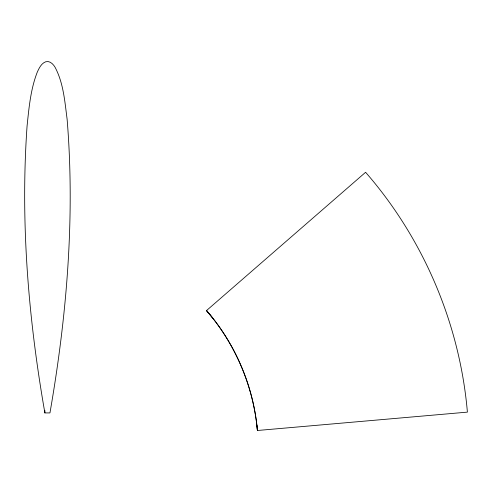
<?xml version="1.0" encoding="UTF-8"?>
<svg xmlns="http://www.w3.org/2000/svg" width="492" height="492" viewBox="0 0 492 492"><rect width="100%" height="100%" fill="white"/><g stroke="black" fill="none" stroke-linecap="round" stroke-linejoin="round"><path stroke-width="0.74" d="M44.907 410.574L44.883 412.923L49.95 412.923C66.814 316.196 75.135 217.249 67.115 119.199C64.803 101.672 63.523 83.154 55.073 67.269C53.228 64.089 49.729 60.485 45.682 61.777C41.291 63.431 39.132 68.105 37.3 72.096C30.59 89.249 28.973 107.865 27.072 126.026C20.307 221.874 28.327 318.429 44.883 412.923M213.251 318.742L206.505 310.575L365.593 172.28C423.649 238.891 459.811 324.093 467.4 412.124L257.408 430.494C253.81 390.008 238.3 350.753 213.251 318.742A210.828 210.828 0 0 0 206.505 310.575C234.29 342.623 252.07 383.077 256.879 425.223A210.705 210.705 0 0 1 257.07 426.976M256.879 425.223L257.408 430.494A210.705 210.705 0 0 0 257.132 427.566"/></g></svg>
